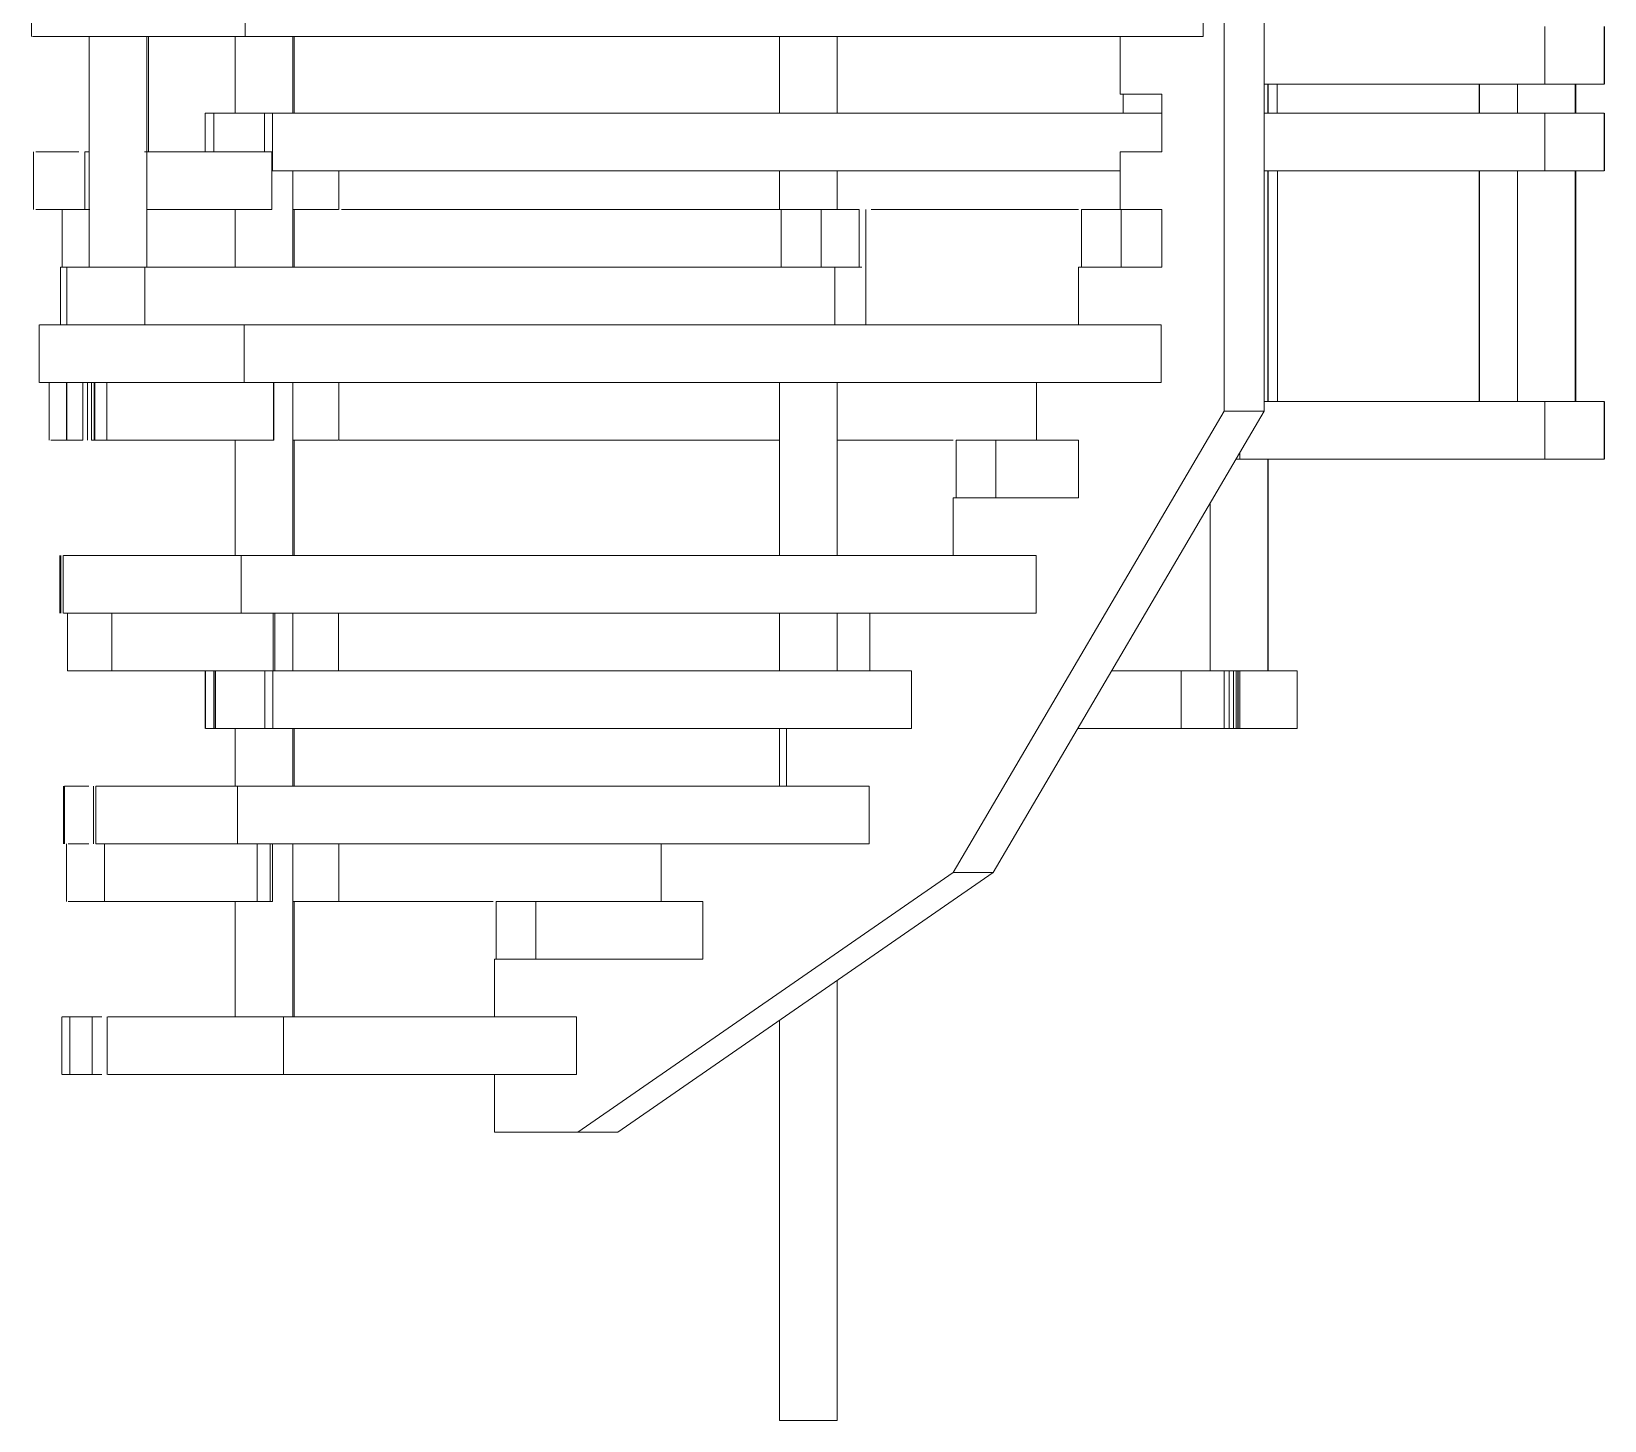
# Model space of a CAD drawing. Header units: inches. Extents: x 0 to 44.3, y 0 to 33.7.
# Drawn here: x 24.782 to 26.487, y 21.089 to 22.594 of the extents above; entities that cross this region are included whole.
import ezdxf

# ---------------------------------------------------------------- set-up
doc = ezdxf.new("R2010")
doc.units = ezdxf.units.IN
doc.header["$MEASUREMENT"] = 0

msp = doc.modelspace()

# ---------------------------------------------------------------- linework, layer by layer
at = {"color": 7, "linetype": 'Continuous', "lineweight": 15}
for p, q in [((26.0745, 22.8075), (26.0745, 22.1825)), ((26.1176, 22.8075), (26.1176, 22.1825)), ((24.7816, 22.6512), (24.7816, 22.5887)), ((25.0131, 22.6512), (25.0131, 22.5887)), ((26.0514, 22.6512), (26.0514, 22.5887)), ((26.4219, 22.5369), (26.4219, 22.5994)), ((26.4861, 22.5369), (26.4861, 22.5994)), ((26.4866, 22.5369), (26.4866, 22.5994)), ((24.8442, 22.5887), (24.8442, 22.3387)), ((24.9067, 22.3387), (24.9067, 22.5887)), ((24.9085, 22.4637), (24.9085, 22.5887)), ((25.0025, 22.5887), (25.0025, 22.5057)), ((25.065, 22.5057), (25.065, 22.5887)), ((25.0662, 22.5057), (25.0662, 22.5887)), ((25.5923, 22.5887), (25.5923, 22.5057)), ((25.6548, 22.5057), (25.6548, 22.5887)), ((25.9615, 22.5262), (25.9615, 22.5887)), ((26.0067, 22.5262), (25.9615, 22.5262)), ((25.965, 22.5262), (25.965, 22.5057)), ((26.0067, 22.4637), (26.0067, 22.5262)), ((26.4219, 22.5369), (26.1176, 22.5369)), ((26.1216, 22.5057), (26.1216, 22.5369)), ((26.122, 22.5057), (26.122, 22.5369)), ((26.1319, 22.5369), (26.1319, 22.5057)), ((26.3507, 22.5057), (26.3507, 22.5369)), ((26.3512, 22.5057), (26.3512, 22.5369)), ((26.3924, 22.5369), (26.3924, 22.5057)), ((26.4549, 22.5057), (26.4549, 22.5369)), ((26.4554, 22.5057), (26.4554, 22.5369)), ((24.97, 22.4637), (24.97, 22.5057)), ((25.043, 22.4432), (25.043, 22.5057)), ((26.0067, 22.5057), (25.043, 22.5057)), ((26.4218, 22.5057), (26.1176, 22.5057)), ((26.4218, 22.4432), (26.4218, 22.5057)), ((26.4861, 22.4432), (26.4861, 22.5057)), ((26.4866, 22.4432), (26.4866, 22.5057)), ((24.7839, 22.4637), (24.7839, 22.4012)), ((24.8393, 22.4012), (24.8393, 22.4637)), ((24.8442, 22.4637), (24.8393, 22.4637)), ((25.0421, 22.4012), (25.0421, 22.4637)), ((25.9615, 22.4012), (25.9615, 22.4637)), ((25.9615, 22.4637), (26.0067, 22.4637)), ((25.043, 22.4432), (25.0421, 22.4432)), ((25.9615, 22.4432), (25.043, 22.4432)), ((25.065, 22.3387), (25.065, 22.4432)), ((25.1149, 22.4012), (25.1149, 22.4432)), ((25.5923, 22.4432), (25.5923, 22.4012)), ((25.6548, 22.4012), (25.6548, 22.4432)), ((26.4218, 22.4432), (26.1176, 22.4432)), ((26.1216, 22.1932), (26.1216, 22.4432)), ((26.122, 22.1932), (26.122, 22.4432)), ((26.132, 22.4432), (26.132, 22.1932)), ((26.3508, 22.4432), (26.3508, 22.1932)), ((26.3512, 22.4432), (26.3512, 22.1932)), ((26.3924, 22.4432), (26.3924, 22.1932)), ((26.4549, 22.1932), (26.4549, 22.4432)), ((26.4554, 22.1932), (26.4554, 22.4432)), ((24.8147, 22.4012), (24.8147, 22.3387)), ((24.8447, 22.4012), (24.8393, 22.4012)), ((25.0025, 22.4012), (25.0025, 22.3387)), ((25.0662, 22.3387), (25.0662, 22.4012)), ((25.5942, 22.4012), (25.1175, 22.4012)), ((25.5942, 22.3387), (25.5942, 22.4012)), ((25.6376, 22.3387), (25.6376, 22.4012)), ((25.6787, 22.3387), (25.6787, 22.4012)), ((25.686, 22.3387), (25.686, 22.4012)), ((25.9615, 22.4012), (25.9197, 22.4012)), ((25.9197, 22.4012), (25.9197, 22.3387)), ((26.0067, 22.4012), (25.9615, 22.4012)), ((25.9627, 22.4012), (25.9627, 22.3387)), ((26.0067, 22.3387), (26.0067, 22.4012)), ((24.8129, 22.3387), (24.8129, 22.2762)), ((24.8201, 22.3387), (24.813, 22.3387)), ((24.8201, 22.2762), (24.8201, 22.3387)), ((24.9045, 22.2762), (24.9045, 22.3387)), ((25.6525, 22.3387), (24.9045, 22.3387)), ((25.6525, 22.2762), (25.6525, 22.3387)), ((25.686, 22.2762), (25.686, 22.3387)), ((25.9163, 22.2762), (25.9163, 22.3387)), ((25.9163, 22.3387), (26.0067, 22.3387)), ((24.79, 22.2762), (24.79, 22.2137)), ((25.0121, 22.2762), (25.0121, 22.2137)), ((26.0062, 22.2762), (26.0062, 22.2137)), ((24.8008, 22.2137), (24.8008, 22.1512)), ((24.8197, 22.1512), (24.8197, 22.2137)), ((24.8198, 22.1512), (24.8198, 22.2137)), ((24.8373, 22.1512), (24.8373, 22.2137)), ((24.8423, 22.2137), (24.8423, 22.1512)), ((24.8466, 22.1512), (24.8466, 22.2137)), ((24.8497, 22.1512), (24.8497, 22.2137)), ((24.8501, 22.1512), (24.8501, 22.2137)), ((24.8631, 22.1512), (24.8631, 22.2137)), ((25.044, 22.1512), (25.044, 22.2137)), ((25.0444, 22.1512), (25.0444, 22.2137)), ((25.065, 22.0262), (25.065, 22.2137)), ((25.1148, 22.1512), (25.1148, 22.2137)), ((25.5923, 22.2137), (25.5923, 22.0262)), ((25.6548, 22.0262), (25.6548, 22.2137)), ((25.8711, 22.1512), (25.8711, 22.2137)), ((26.0745, 22.1825), (25.7807, 21.6825)), ((26.1176, 22.1825), (25.8238, 21.6825)), ((26.1176, 22.1825), (26.0745, 22.1825)), ((26.4219, 22.1932), (26.1176, 22.1932)), ((26.4219, 22.1307), (26.4219, 22.1932)), ((26.4861, 22.1307), (26.4861, 22.1932)), ((26.4866, 22.1307), (26.4866, 22.1932)), ((25.0025, 22.1512), (25.0025, 22.0262)), ((25.0444, 22.1512), (25.044, 22.1512)), ((25.0662, 22.0262), (25.0662, 22.1512)), ((25.8268, 22.1512), (25.7837, 22.1512)), ((25.7837, 22.1512), (25.7837, 22.0887)), ((25.8268, 22.1512), (25.8268, 22.0887)), ((25.8711, 22.1512), (25.8268, 22.1512)), ((25.9163, 22.1512), (25.8711, 22.1512)), ((25.9163, 22.0887), (25.9163, 22.1512)), ((26.0913, 22.1307), (26.0872, 22.1307)), ((26.4219, 22.1307), (26.0913, 22.1307)), ((26.1216, 21.9012), (26.1216, 22.1307)), ((26.122, 21.9012), (26.122, 22.1307)), ((25.7807, 22.0262), (25.7807, 22.0887)), ((25.7807, 22.0887), (25.9163, 22.0887)), ((26.0591, 22.0828), (26.0591, 21.9012)), ((24.8124, 22.0262), (24.8124, 21.9637)), ((24.8133, 22.0262), (24.8133, 21.9637)), ((24.8159, 22.0262), (24.8159, 21.9637)), ((25.009, 22.0262), (25.009, 21.9637)), ((25.8705, 22.0262), (25.8705, 21.9637)), ((24.8208, 21.9012), (24.8208, 21.9637)), ((24.8686, 21.9012), (24.8686, 21.9637)), ((25.0437, 21.9012), (25.0437, 21.9637)), ((25.0454, 21.9012), (25.0454, 21.9637)), ((25.065, 21.9012), (25.065, 21.9637)), ((25.1145, 21.9012), (25.1145, 21.9637)), ((25.5923, 21.9637), (25.5923, 21.9012)), ((25.6548, 21.9012), (25.6548, 21.9637)), ((25.6902, 21.9012), (25.6902, 21.9637)), ((24.9699, 21.8387), (24.9699, 21.9012)), ((24.9701, 21.8387), (24.9701, 21.9012)), ((24.9794, 21.8387), (24.9794, 21.9012)), ((24.9795, 21.8387), (24.9795, 21.9012)), ((24.9811, 21.8387), (24.9811, 21.9012)), ((25.0345, 21.8387), (25.0345, 21.9012)), ((25.0432, 21.8387), (25.0432, 21.9012)), ((25.0436, 21.9012), (25.0432, 21.9012)), ((25.6902, 21.9012), (25.0454, 21.9012)), ((25.7354, 21.9012), (25.6902, 21.9012)), ((25.7354, 21.8387), (25.7354, 21.9012)), ((26.0277, 21.9012), (25.9524, 21.9012)), ((26.0277, 21.8387), (26.0277, 21.9012)), ((26.0278, 21.8387), (26.0278, 21.9012)), ((26.0745, 21.8387), (26.0745, 21.9012)), ((26.0799, 21.8387), (26.0799, 21.9012)), ((26.0843, 21.8387), (26.0843, 21.9012)), ((26.0872, 21.8387), (26.0872, 21.9012)), ((26.0891, 21.8387), (26.0891, 21.9012)), ((26.0895, 21.9012), (26.0891, 21.9012)), ((26.0895, 21.8387), (26.0895, 21.9012)), ((26.0912, 21.9012), (26.0895, 21.9012)), ((26.0912, 21.8387), (26.0912, 21.9012)), ((26.1536, 21.8387), (26.1536, 21.9012)), ((25.0025, 21.8387), (25.0025, 21.7762)), ((25.5998, 21.8387), (25.0432, 21.8387)), ((25.065, 21.7762), (25.065, 21.8387)), ((25.0662, 21.7762), (25.0662, 21.8387)), ((25.5923, 21.8387), (25.5923, 21.7762)), ((25.5998, 21.7762), (25.5998, 21.8387)), ((25.5998, 21.8387), (25.7354, 21.8387)), ((26.0277, 21.8387), (25.9156, 21.8387)), ((26.0591, 21.8387), (26.0733, 21.8387)), ((26.0895, 21.8387), (26.0891, 21.8387)), ((26.0912, 21.8387), (26.0895, 21.8387)), ((24.8162, 21.7762), (24.8162, 21.7137)), ((24.8175, 21.7762), (24.8175, 21.7137)), ((24.8489, 21.7762), (24.8489, 21.7137)), ((24.8514, 21.7762), (24.8514, 21.7137)), ((25.0049, 21.7762), (25.0049, 21.7137)), ((25.6895, 21.7762), (25.6895, 21.7137)), ((24.8196, 21.7137), (24.8196, 21.6512)), ((24.8609, 21.7137), (24.8579, 21.7137)), ((24.8609, 21.6512), (24.8609, 21.7137)), ((25.0263, 21.6512), (25.0263, 21.7137)), ((25.0403, 21.6512), (25.0403, 21.7137)), ((25.043, 21.6512), (25.043, 21.7137)), ((25.065, 21.5262), (25.065, 21.7137)), ((25.1148, 21.6512), (25.1148, 21.7137)), ((25.4642, 21.6512), (25.4642, 21.7137)), ((25.7807, 21.6825), (25.3738, 21.4012)), ((25.8238, 21.6825), (25.417, 21.4012)), ((25.8238, 21.6825), (25.7807, 21.6825)), ((25.0025, 21.6512), (25.0025, 21.5262)), ((25.0662, 21.5262), (25.0662, 21.6512)), ((25.2852, 21.6512), (25.2852, 21.5887)), ((25.3282, 21.6512), (25.2852, 21.6512)), ((25.3282, 21.6512), (25.3282, 21.5887)), ((25.4642, 21.6512), (25.3282, 21.6512)), ((25.5094, 21.6512), (25.4642, 21.6512)), ((25.5094, 21.5887), (25.5094, 21.6512)), ((25.2834, 21.5262), (25.2834, 21.5887)), ((25.2834, 21.5887), (25.5094, 21.5887)), ((25.6548, 21.0887), (25.6548, 21.5656)), ((24.8145, 21.5262), (24.8145, 21.4637)), ((24.823, 21.5262), (24.823, 21.4637)), ((24.8474, 21.5262), (24.8474, 21.4637)), ((24.8474, 21.5262), (24.8577, 21.5262)), ((24.8636, 21.5262), (24.8636, 21.4637)), ((25.0547, 21.5262), (25.0547, 21.4637)), ((25.3725, 21.5262), (25.3725, 21.4637)), ((25.5923, 21.5224), (25.5923, 21.0887)), ((24.8474, 21.4637), (24.8577, 21.4637)), ((25.0589, 21.4637), (25.065, 21.4637)), ((25.2834, 21.4012), (25.2834, 21.4637)), ((25.3738, 21.4012), (25.2834, 21.4012)), ((25.417, 21.4012), (25.3738, 21.4012)), ((25.5923, 21.0887), (25.6548, 21.0887))]:
    msp.add_line(p, q, dxfattribs=at)
at = {"color": 8, "linetype": 'Continuous', "lineweight": 15}
for p, q in [((24.9793, 22.4637), (24.9793, 22.5057)), ((25.0343, 22.4637), (25.0343, 22.5057)), ((26.0913, 22.1307), (26.0913, 22.1376))]:
    msp.add_line(p, q, dxfattribs=at)
at = {"color": 7, "linetype": 'Continuous', "lineweight": 15}
for points, knots in [([(24.7841, 22.5887), (24.7834, 22.5887), (24.7803, 22.5887), (24.7973, 22.5887), (24.8304, 22.5887), (24.8768, 22.5887), (24.9366, 22.5887), (24.9874, 22.5887), (25.0131, 22.5887)], [0, 0, 0, 0, 0.067146, 0.287475, 0.461692, 0.637703, 0.816638, 1, 1, 1, 1]), ([(25.0131, 22.5887), (25.0467, 22.5887), (25.113, 22.5887), (25.2284, 22.5887), (25.3495, 22.5887), (25.4749, 22.5887), (25.6006, 22.5887), (25.724, 22.5887), (25.8421, 22.5887), (25.9543, 22.5887), (26.0187, 22.5887), (26.0514, 22.5887)], [0, 0, 0, 0, 0.116003, 0.22888, 0.339898, 0.449949, 0.559677, 0.667672, 0.776476, 0.886879, 1, 1, 1, 1]), ([(26.4861, 22.5369), (26.4849, 22.5369), (26.4824, 22.5369), (26.4653, 22.5369), (26.4443, 22.5369), (26.4294, 22.5369), (26.4219, 22.5369)], [0, 0, 0, 0, 0.283704, 0.557917, 0.775026, 1, 1, 1, 1]), ([(24.9793, 22.5057), (24.9764, 22.5057), (24.971, 22.5057), (24.9703, 22.5057), (24.97, 22.5057)], [0, 0, 0, 0, 0.5507601, 1, 1, 1, 1]), ([(25.0343, 22.5057), (25.0279, 22.5057), (25.0155, 22.5057), (24.9951, 22.5057), (24.9853, 22.5057), (24.9793, 22.5057)], [0, 0, 0, 0, 0.289287, 0.568551, 1, 1, 1, 1]), ([(25.043, 22.5057), (25.0414, 22.5057), (25.0385, 22.5057), (25.0356, 22.5057), (25.0343, 22.5057)], [0, 0, 0, 0, 0.555354, 1, 1, 1, 1]), ([(26.4861, 22.5057), (26.4849, 22.5057), (26.4824, 22.5057), (26.4653, 22.5057), (26.4443, 22.5057), (26.4294, 22.5057), (26.4218, 22.5057)], [0, 0, 0, 0, 0.283478, 0.557665, 0.774862, 1, 1, 1, 1]), ([(24.8328, 22.4637), (24.8273, 22.4637), (24.8042, 22.4637), (24.7871, 22.4637), (24.7866, 22.4637), (24.7864, 22.4637)], [0, 0, 0, 0, 0.155194, 0.659148, 1, 1, 1, 1]), ([(25.0421, 22.4637), (25.0308, 22.4637), (25.0085, 22.4637), (24.9704, 22.4637), (24.9341, 22.4637), (24.9137, 22.4637), (24.904, 22.4637)], [0, 0, 0, 0, 0.261081, 0.51542, 0.770146, 1, 1, 1, 1]), ([(26.4861, 22.4432), (26.4849, 22.4432), (26.4824, 22.4432), (26.4653, 22.4432), (26.4443, 22.4432), (26.4294, 22.4432), (26.4218, 22.4432)], [0, 0, 0, 0, 0.283478, 0.557665, 0.774862, 1, 1, 1, 1]), ([(24.8328, 22.4012), (24.8273, 22.4012), (24.8042, 22.4012), (24.7871, 22.4012), (24.7866, 22.4012), (24.7864, 22.4012)], [0, 0, 0, 0, 0.155194, 0.659148, 1, 1, 1, 1]), ([(24.8442, 22.4012), (24.8381, 22.4012), (24.8246, 22.4012), (24.8154, 22.4012), (24.8155, 22.4012), (24.8156, 22.4012)], [0, 0, 0, 0, 0.364903, 0.793666, 1, 1, 1, 1]), ([(25.0421, 22.4012), (25.0308, 22.4012), (25.0085, 22.4012), (24.9705, 22.4012), (24.9351, 22.4012), (24.9155, 22.4012), (24.9067, 22.4012)], [0, 0, 0, 0, 0.266668, 0.526451, 0.786628, 1, 1, 1, 1]), ([(25.1142, 22.4012), (25.1134, 22.4012), (25.1118, 22.4012), (25.0934, 22.4012), (25.0768, 22.4012), (25.0662, 22.4012), (25.065, 22.4012)], [0, 0, 0, 0, 0.331322, 0.687663, 0.964834, 1, 1, 1, 1]), ([(25.6376, 22.4012), (25.6293, 22.4012), (25.6143, 22.4012), (25.6005, 22.4012), (25.5942, 22.4012)], [0, 0, 0, 0, 0.550205, 1, 1, 1, 1]), ([(25.6787, 22.4012), (25.6727, 22.4012), (25.6622, 22.4012), (25.645, 22.4012), (25.6376, 22.4012)], [0, 0, 0, 0, 0.567038, 1, 1, 1, 1]), ([(25.9164, 22.4012), (25.9114, 22.4012), (25.879, 22.4012), (25.8075, 22.4012), (25.7363, 22.4012), (25.6963, 22.4012), (25.6919, 22.4012)], [0, 0, 0, 0, 0.0799578, 0.5172391, 0.9473394, 1, 1, 1, 1]), ([(24.9045, 22.3387), (24.8957, 22.3387), (24.8784, 22.3387), (24.8526, 22.3387), (24.8322, 22.3387), (24.8242, 22.3387), (24.8201, 22.3387)], [0, 0, 0, 0, 0.283684, 0.557895, 0.775014, 1, 1, 1, 1]), ([(25.6787, 22.3387), (25.6727, 22.3387), (25.6622, 22.3387), (25.645, 22.3387), (25.6376, 22.3387)], [0, 0, 0, 0, 0.567038, 1, 1, 1, 1]), ([(25.6815, 22.3387), (25.6814, 22.3387), (25.6802, 22.3387), (25.6703, 22.3387), (25.6585, 22.3387), (25.6525, 22.3387)], [0, 0, 0, 0, 0.043591, 0.513286, 1, 1, 1, 1]), ([(24.7912, 22.2762), (24.7908, 22.2762), (24.7884, 22.2762), (24.7992, 22.2762), (24.8249, 22.2762), (24.8695, 22.2762), (24.9308, 22.2762), (24.9847, 22.2762), (25.0121, 22.2762)], [0, 0, 0, 0, 0.032103, 0.216346, 0.401346, 0.596953, 0.795839, 1, 1, 1, 1]), ([(25.0121, 22.2762), (25.0442, 22.2762), (25.1077, 22.2762), (25.2182, 22.2762), (25.3342, 22.2762), (25.4542, 22.2762), (25.5745, 22.2762), (25.6926, 22.2762), (25.8057, 22.2762), (25.9131, 22.2762), (25.9749, 22.2762), (26.0062, 22.2762)], [0, 0, 0, 0, 0.116008, 0.228893, 0.339919, 0.449978, 0.559714, 0.667713, 0.776516, 0.886908, 1, 1, 1, 1]), ([(24.7912, 22.2137), (24.7908, 22.2137), (24.7884, 22.2137), (24.7992, 22.2137), (24.8249, 22.2137), (24.8695, 22.2137), (24.9308, 22.2137), (24.9847, 22.2137), (25.0121, 22.2137)], [0, 0, 0, 0, 0.032103, 0.216346, 0.401346, 0.596953, 0.795839, 1, 1, 1, 1]), ([(25.0121, 22.2137), (25.0442, 22.2137), (25.1077, 22.2137), (25.2182, 22.2137), (25.3342, 22.2137), (25.4542, 22.2137), (25.5745, 22.2137), (25.6926, 22.2137), (25.8057, 22.2137), (25.9131, 22.2137), (25.9749, 22.2137), (26.0062, 22.2137)], [0, 0, 0, 0, 0.116008, 0.228893, 0.339919, 0.449978, 0.559714, 0.667713, 0.776516, 0.886908, 1, 1, 1, 1]), ([(26.4861, 22.1932), (26.4849, 22.1932), (26.4824, 22.1932), (26.4653, 22.1932), (26.4443, 22.1932), (26.4294, 22.1932), (26.4219, 22.1932)], [0, 0, 0, 0, 0.283704, 0.557917, 0.775026, 1, 1, 1, 1]), ([(24.8198, 22.1512), (24.8129, 22.1512), (24.8018, 22.1512), (24.8023, 22.1512), (24.8025, 22.1512)], [0, 0, 0, 0, 0.612688, 1, 1, 1, 1]), ([(24.8198, 22.1512), (24.8198, 22.1512), (24.8198, 22.1512), (24.8198, 22.1512), (24.8197, 22.1512)], [0, 0, 0, 0, 0.561073, 1, 1, 1, 1]), ([(24.8373, 22.1512), (24.8336, 22.1512), (24.8272, 22.1512), (24.8221, 22.1512), (24.8198, 22.1512)], [0, 0, 0, 0, 0.560683, 1, 1, 1, 1]), ([(24.8492, 22.1512), (24.8488, 22.1512), (24.8478, 22.1512), (24.847, 22.1512), (24.8466, 22.1512)], [0, 0, 0, 0, 0.473183, 1, 1, 1, 1]), ([(24.8501, 22.1512), (24.85, 22.1512), (24.8499, 22.1512), (24.8498, 22.1512), (24.8497, 22.1512)], [0, 0, 0, 0, 0.561335, 1, 1, 1, 1]), ([(24.8631, 22.1512), (24.8604, 22.1512), (24.8555, 22.1512), (24.8517, 22.1512), (24.8501, 22.1512)], [0, 0, 0, 0, 0.564675, 1, 1, 1, 1]), ([(25.044, 22.1512), (25.0329, 22.1512), (25.011, 22.1512), (24.9729, 22.1512), (24.9334, 22.1512), (24.8934, 22.1512), (24.8733, 22.1512), (24.8631, 22.1512)], [0, 0, 0, 0, 0.188124, 0.37089, 0.553328, 0.771835, 1, 1, 1, 1]), ([(25.1141, 22.1512), (25.1133, 22.1512), (25.1117, 22.1512), (25.0934, 22.1512), (25.0768, 22.1512), (25.0662, 22.1512), (25.065, 22.1512)], [0, 0, 0, 0, 0.330622, 0.687339, 0.964803, 1, 1, 1, 1]), ([(25.5923, 22.1512), (25.5773, 22.1512), (25.5309, 22.1512), (25.4509, 22.1512), (25.3556, 22.1512), (25.2639, 22.1512), (25.1815, 22.1512), (25.1357, 22.1512), (25.1148, 22.1512)], [0, 0, 0, 0, 0.089014, 0.277232, 0.462611, 0.649602, 0.839718, 1, 1, 1, 1]), ([(25.7805, 22.1512), (25.7652, 22.1512), (25.7262, 22.1512), (25.6818, 22.1512), (25.6548, 22.1512)], [0, 0, 0, 0, 0.390777, 1, 1, 1, 1]), ([(26.4861, 22.1307), (26.4849, 22.1307), (26.4824, 22.1307), (26.4653, 22.1307), (26.4443, 22.1307), (26.4294, 22.1307), (26.4219, 22.1307)], [0, 0, 0, 0, 0.283704, 0.557917, 0.775026, 1, 1, 1, 1]), ([(24.8172, 22.0262), (24.8168, 22.0262), (24.8138, 22.0262), (24.8268, 22.0262), (24.8548, 22.0262), (24.8968, 22.0262), (24.9462, 22.0262), (24.9879, 22.0262), (25.009, 22.0262)], [0, 0, 0, 0, 0.0357584, 0.25238, 0.4702789, 0.6435056, 0.8195994, 1, 1, 1, 1]), ([(25.009, 22.0262), (25.0369, 22.0262), (25.0919, 22.0262), (25.1875, 22.0262), (25.2878, 22.0262), (25.3918, 22.0262), (25.4959, 22.0262), (25.5983, 22.0262), (25.6963, 22.0262), (25.7896, 22.0262), (25.8433, 22.0262), (25.8705, 22.0262)], [0, 0, 0, 0, 0.116035, 0.228956, 0.340017, 0.450107, 0.559865, 0.667873, 0.776664, 0.887009, 1, 1, 1, 1]), ([(24.8172, 21.9637), (24.8168, 21.9637), (24.8138, 21.9637), (24.8268, 21.9637), (24.8548, 21.9637), (24.8968, 21.9637), (24.9462, 21.9637), (24.9879, 21.9637), (25.009, 21.9637)], [0, 0, 0, 0, 0.035758, 0.25238, 0.470279, 0.643506, 0.819599, 1, 1, 1, 1]), ([(25.009, 21.9637), (25.0369, 21.9637), (25.0919, 21.9637), (25.1875, 21.9637), (25.2878, 21.9637), (25.3918, 21.9637), (25.4959, 21.9637), (25.5983, 21.9637), (25.6963, 21.9637), (25.7896, 21.9637), (25.8433, 21.9637), (25.8705, 21.9637)], [0, 0, 0, 0, 0.1160354, 0.2289558, 0.3400175, 0.4501066, 0.5598645, 0.667873, 0.7766637, 0.8870089, 1, 1, 1, 1]), ([(24.8686, 21.9012), (24.8608, 21.9012), (24.8453, 21.9012), (24.8265, 21.9012), (24.8229, 21.9012), (24.8208, 21.9012)], [0, 0, 0, 0, 0.291098, 0.57156, 1, 1, 1, 1]), ([(25.0437, 21.9012), (25.0293, 21.9012), (25.0008, 21.9012), (24.9502, 21.9012), (24.9043, 21.9012), (24.8807, 21.9012), (24.8686, 21.9012)], [0, 0, 0, 0, 0.277052, 0.55072, 0.77057, 1, 1, 1, 1]), ([(25.0454, 21.9012), (25.0451, 21.9012), (25.0445, 21.9012), (25.044, 21.9012), (25.0437, 21.9012)], [0, 0, 0, 0, 0.4924624, 1, 1, 1, 1]), ([(26.0745, 21.9012), (26.0673, 21.9012), (26.0531, 21.9012), (26.0384, 21.9012), (26.0294, 21.9012), (26.0284, 21.9012), (26.0278, 21.9012)], [0, 0, 0, 0, 0.279528, 0.55585, 0.7747, 1, 1, 1, 1]), ([(26.0799, 21.9012), (26.0789, 21.9012), (26.077, 21.9012), (26.0752, 21.9012), (26.0745, 21.9012)], [0, 0, 0, 0, 0.562935, 1, 1, 1, 1]), ([(26.0843, 21.9012), (26.0835, 21.9012), (26.082, 21.9012), (26.0805, 21.9012), (26.0799, 21.9012)], [0, 0, 0, 0, 0.558837, 1, 1, 1, 1]), ([(26.0872, 21.9012), (26.0867, 21.9012), (26.0857, 21.9012), (26.0847, 21.9012), (26.0843, 21.9012)], [0, 0, 0, 0, 0.559064, 1, 1, 1, 1]), ([(26.0891, 21.9012), (26.0888, 21.9012), (26.0881, 21.9012), (26.0875, 21.9012), (26.0872, 21.9012)], [0, 0, 0, 0, 0.558983, 1, 1, 1, 1]), ([(26.1536, 21.9012), (26.1524, 21.9012), (26.1501, 21.9012), (26.1332, 21.9012), (26.1126, 21.9012), (26.0979, 21.9012), (26.0904, 21.9012)], [0, 0, 0, 0, 0.2838588, 0.558131, 0.7752087, 1, 1, 1, 1]), ([(24.9794, 21.8387), (24.9765, 21.8387), (24.9712, 21.8387), (24.9705, 21.8387), (24.9701, 21.8387)], [0, 0, 0, 0, 0.551178, 1, 1, 1, 1]), ([(24.9795, 21.8387), (24.9795, 21.8387), (24.9795, 21.8387), (24.9794, 21.8387), (24.9794, 21.8387), (24.9794, 21.8387), (24.9794, 21.8387), (24.9794, 21.8387), (24.9794, 21.8387)], [0, 0, 0, 0, 0.207301, 0.382855, 0.554847, 0.69038, 0.832281, 1, 1, 1, 1]), ([(24.9811, 21.8387), (24.9808, 21.8387), (24.9802, 21.8387), (24.9797, 21.8387), (24.9795, 21.8387)], [0, 0, 0, 0, 0.552649, 1, 1, 1, 1]), ([(25.0345, 21.8387), (25.0284, 21.8387), (25.0166, 21.8387), (24.997, 21.8387), (24.9871, 21.8387), (24.9811, 21.8387)], [0, 0, 0, 0, 0.289286, 0.568775, 1, 1, 1, 1]), ([(25.0432, 21.8387), (25.0416, 21.8387), (25.0387, 21.8387), (25.0358, 21.8387), (25.0345, 21.8387)], [0, 0, 0, 0, 0.555338, 1, 1, 1, 1]), ([(26.0745, 21.8387), (26.0673, 21.8387), (26.0531, 21.8387), (26.0384, 21.8387), (26.0294, 21.8387), (26.0284, 21.8387), (26.0278, 21.8387)], [0, 0, 0, 0, 0.279528, 0.55585, 0.7747, 1, 1, 1, 1]), ([(26.0799, 21.8387), (26.0789, 21.8387), (26.077, 21.8387), (26.0752, 21.8387), (26.0745, 21.8387)], [0, 0, 0, 0, 0.562935, 1, 1, 1, 1]), ([(26.0843, 21.8387), (26.0835, 21.8387), (26.082, 21.8387), (26.0805, 21.8387), (26.0799, 21.8387)], [0, 0, 0, 0, 0.558837, 1, 1, 1, 1]), ([(26.0872, 21.8387), (26.0867, 21.8387), (26.0857, 21.8387), (26.0847, 21.8387), (26.0843, 21.8387)], [0, 0, 0, 0, 0.559064, 1, 1, 1, 1]), ([(26.0891, 21.8387), (26.0888, 21.8387), (26.0881, 21.8387), (26.0875, 21.8387), (26.0872, 21.8387)], [0, 0, 0, 0, 0.558983, 1, 1, 1, 1]), ([(26.1536, 21.8387), (26.1524, 21.8387), (26.1501, 21.8387), (26.1332, 21.8387), (26.1126, 21.8387), (26.0979, 21.8387), (26.0904, 21.8387)], [0, 0, 0, 0, 0.2838588, 0.558131, 0.7752087, 1, 1, 1, 1]), ([(24.8175, 21.7762), (24.8246, 21.7762), (24.832, 21.7762), (24.8432, 21.7762), (24.8436, 21.7762)], [0, 0, 0, 0, 0.95942, 1, 1, 1, 1]), ([(24.8514, 21.7762), (24.8553, 21.7762), (24.8633, 21.7762), (24.8994, 21.7762), (24.9465, 21.7762), (24.9853, 21.7762), (25.0049, 21.7762)], [0, 0, 0, 0, 0.274135, 0.550883, 0.772436, 1, 1, 1, 1]), ([(25.0049, 21.7762), (25.0328, 21.7762), (25.0876, 21.7762), (25.1853, 21.7762), (25.2874, 21.7762), (25.3843, 21.7762), (25.4724, 21.7762), (25.5504, 21.7762), (25.6247, 21.7762), (25.6677, 21.7762), (25.6895, 21.7762)], [0, 0, 0, 0, 0.144526, 0.284715, 0.422723, 0.55996, 0.668023, 0.776836, 0.887145, 1, 1, 1, 1]), ([(24.8436, 21.7137), (24.8421, 21.7137), (24.8335, 21.7137), (24.8228, 21.7137), (24.8219, 21.7137), (24.8214, 21.7137)], [0, 0, 0, 0, 0.088502, 0.506921, 1, 1, 1, 1]), ([(24.8514, 21.7137), (24.8553, 21.7137), (24.8633, 21.7137), (24.8994, 21.7137), (24.9465, 21.7137), (24.9853, 21.7137), (25.0049, 21.7137)], [0, 0, 0, 0, 0.274135, 0.550883, 0.772436, 1, 1, 1, 1]), ([(25.0049, 21.7137), (25.0328, 21.7137), (25.0876, 21.7137), (25.1853, 21.7137), (25.2874, 21.7137), (25.3843, 21.7137), (25.4724, 21.7137), (25.5504, 21.7137), (25.6247, 21.7137), (25.6677, 21.7137), (25.6895, 21.7137)], [0, 0, 0, 0, 0.144526, 0.284715, 0.422723, 0.55996, 0.668023, 0.776836, 0.887145, 1, 1, 1, 1]), ([(24.8609, 21.6512), (24.8532, 21.6512), (24.8381, 21.6512), (24.8226, 21.6512), (24.8218, 21.6512), (24.8214, 21.6512)], [0, 0, 0, 0, 0.322963, 0.633754, 1, 1, 1, 1]), ([(25.0263, 21.6512), (25.0116, 21.6512), (24.9822, 21.6512), (24.9347, 21.6512), (24.8927, 21.6512), (24.8717, 21.6512), (24.8609, 21.6512)], [0, 0, 0, 0, 0.275469, 0.549644, 0.770131, 1, 1, 1, 1]), ([(25.0403, 21.6512), (25.038, 21.6512), (25.0331, 21.6512), (25.0286, 21.6512), (25.0263, 21.6512)], [0, 0, 0, 0, 0.4732207, 1, 1, 1, 1]), ([(25.043, 21.6512), (25.0425, 21.6512), (25.0416, 21.6512), (25.0407, 21.6512), (25.0403, 21.6512)], [0, 0, 0, 0, 0.560483, 1, 1, 1, 1]), ([(25.1142, 21.6512), (25.1134, 21.6512), (25.1118, 21.6512), (25.0934, 21.6512), (25.0768, 21.6512), (25.0662, 21.6512), (25.065, 21.6512)], [0, 0, 0, 0, 0.330491, 0.687024, 0.964344, 1, 1, 1, 1]), ([(25.2819, 21.6512), (25.2764, 21.6512), (25.2497, 21.6512), (25.2021, 21.6512), (25.1504, 21.6512), (25.1242, 21.6512), (25.1148, 21.6512)], [0, 0, 0, 0, 0.091723, 0.44355, 0.800643, 1, 1, 1, 1]), ([(24.8154, 21.5262), (24.8151, 21.5262), (24.8133, 21.5262), (24.8186, 21.5262), (24.823, 21.5262)], [0, 0, 0, 0, 0.155827, 1, 1, 1, 1]), ([(24.823, 21.5262), (24.828, 21.5262), (24.8364, 21.5262), (24.8442, 21.5262), (24.8474, 21.5262)], [0, 0, 0, 0, 0.580401, 1, 1, 1, 1]), ([(24.865, 21.5262), (24.8646, 21.5262), (24.8629, 21.5262), (24.8729, 21.5262), (24.8937, 21.5262), (24.9302, 21.5262), (24.9834, 21.5262), (25.0308, 21.5262), (25.0547, 21.5262)], [0, 0, 0, 0, 0.048253, 0.199859, 0.350102, 0.503118, 0.75041, 1, 1, 1, 1]), ([(25.0547, 21.5262), (25.0739, 21.5262), (25.112, 21.5262), (25.175, 21.5262), (25.2415, 21.5262), (25.3109, 21.5262), (25.3518, 21.5262), (25.3725, 21.5262)], [0, 0, 0, 0, 0.187705, 0.372793, 0.557254, 0.775985, 1, 1, 1, 1]), ([(24.8154, 21.4637), (24.8151, 21.4637), (24.8133, 21.4637), (24.8186, 21.4637), (24.823, 21.4637)], [0, 0, 0, 0, 0.155827, 1, 1, 1, 1]), ([(24.823, 21.4637), (24.828, 21.4637), (24.8364, 21.4637), (24.8442, 21.4637), (24.8474, 21.4637)], [0, 0, 0, 0, 0.580401, 1, 1, 1, 1]), ([(24.865, 21.4637), (24.8646, 21.4637), (24.8629, 21.4637), (24.8729, 21.4637), (24.8937, 21.4637), (24.9302, 21.4637), (24.9834, 21.4637), (25.0308, 21.4637), (25.0547, 21.4637)], [0, 0, 0, 0, 0.048253, 0.199859, 0.350102, 0.503118, 0.75041, 1, 1, 1, 1]), ([(25.0547, 21.4637), (25.0739, 21.4637), (25.112, 21.4637), (25.175, 21.4637), (25.2415, 21.4637), (25.3109, 21.4637), (25.3518, 21.4637), (25.3725, 21.4637)], [0, 0, 0, 0, 0.187705, 0.372793, 0.557254, 0.775985, 1, 1, 1, 1])]:
    msp.add_open_spline(points, degree=3, knots=knots, dxfattribs=at)

doc.saveas('drawing.dxf')
